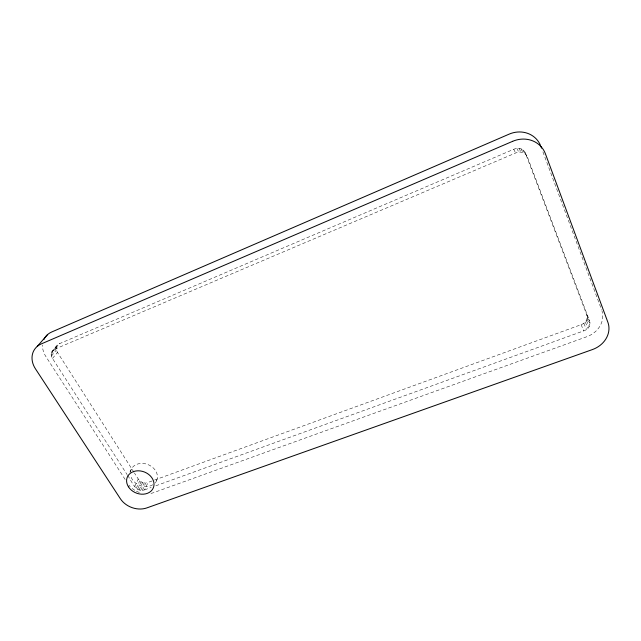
<?xml version="1.0" encoding="UTF-8"?>
<svg xmlns="http://www.w3.org/2000/svg" width="641" height="641" viewBox="0 0 641 641"><rect width="100%" height="100%" fill="white"/><g stroke="black" fill="none" stroke-linecap="round" stroke-linejoin="round"><path stroke-width="0.48" stroke-dasharray="3.21 2.4" d="M154.609 480.029L581.099 324.675C585.305 323.465 588.558 318.897 586.643 314.571L525.652 153.8C524.146 148.84 518.2 146.965 513.778 149.265L57.738 344.425L51.192 352.959L51.368 356.116L52.506 358.455L127.126 474.628M155.883 485.774L583.799 330.844C588.061 329.626 591.379 325.011 589.448 320.62L527.647 157.63L524.194 151.156M133.961 472.265L57.458 352.374L56.344 350.066L56.176 346.941M51.192 352.959L57.738 344.425M155.451 483.018L156.965 479.652M127.663 475.47C131.669 480.87 135.451 493.089 144.594 489.86L148.039 482.425L153.672 480.373M142.302 490.381L145.771 482.937L148.039 482.425M140.683 490.357L144.169 482.921L145.771 482.937M139.057 489.972L142.566 482.545L144.169 482.921M137.535 489.259L141.068 481.832L138.264 479.011L134.498 473.106M136.229 488.258L139.778 480.846M134.698 486.415L138.264 479.011M129.915 472.153L132.07 467.882M52.506 358.455L57.458 352.374M51.368 356.116L56.344 350.066M51.777 351.564L54.789 349.185L59.741 343.207M51.056 354.513L56.039 348.48M54.789 349.185L515.58 153.023C520.067 150.691 526.109 152.582 527.647 157.63M144.594 489.86L151.18 487.481M141.068 481.832L142.566 482.545M125.139 479.46L45.775 356.388A21.097 17.443 32.2 0 1 42.53 345.01M522.776 149.746L524.731 153.519M521.005 148.776L522.928 152.526M518.994 148.303L520.885 152.045M516.894 148.367L518.745 152.109M513.778 149.265L515.58 153.023M586.643 314.571L589.448 320.62M587.196 317.135L590 323.216M587.044 318.881L589.84 324.987M586.387 320.572L589.175 326.702M585.273 322.094L588.045 328.232M583.783 323.336L586.523 329.49M581.099 324.675L583.799 330.844M542.911 151.861L601.675 310.004M150.964 493.37A19.454 15.656 21.7 0 0 153.64 492.633L586.803 336.725A23.3 20.143 -17.6 0 0 601.955 310.837M139.361 492.44A19.454 15.656 21.7 0 1 135.523 490.718M134.81 490.301A19.454 15.656 21.7 0 1 130.884 487.304M130.195 486.623A19.454 15.656 21.7 0 1 128.937 485.173M152.814 484.764A13.894 11.193 21.8 0 1 130.828 476.439M130.363 472.425A13.894 11.193 21.8 0 1 147.887 464.549A13.894 11.193 21.8 0 1 155.603 482.24"/><path stroke-width="0.96" d="M37.234 346.42L47.658 334.49M540.828 146.252L541.525 148.119M43.828 339.602A21.097 17.443 32.2 0 1 51.681 331.998L509.154 134.129A25.167 23.228 -35.1 0 1 540.507 145.435M512.68 141.308L41.353 343.872A21.722 17.796 31.8 0 0 35.431 368.791L120.348 498.706A19.983 15.921 21.5 0 0 146.853 507.904L592.428 349.561A24.046 20.648 -16.9 0 0 607.86 322.207L545.427 153.824A26.009 23.941 -33.8 0 0 512.68 141.308M128.416 486.767A14.078 11.29 21.7 0 0 152.197 489.828A14.078 11.29 21.7 0 0 140.299 470.935A14.078 11.29 21.7 0 0 128.416 486.767"/></g></svg>
